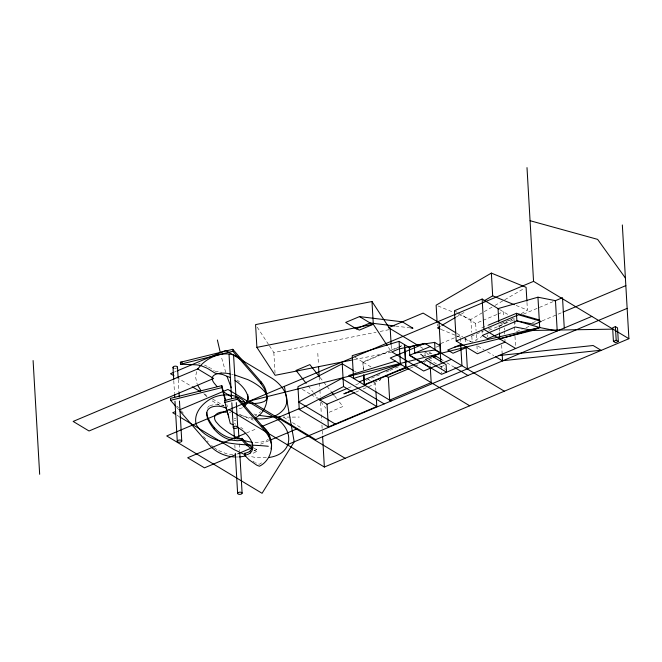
<?xml version="1.0" encoding="UTF-8"?>
<svg xmlns="http://www.w3.org/2000/svg" width="662" height="662" viewBox="0 0 662 662"><rect width="100%" height="100%" fill="white"/><g stroke="black" fill="none" stroke-linecap="round" stroke-linejoin="round"><path stroke-width="0.5" stroke-dasharray="3.31 2.48" d="M196.581 371.605L195.547 377.034L197.21 384.274M207.471 408.197L207.802 407.585M208.199 407.006L209.217 406.005M259.33 412.856L260.547 411.656M255.11 416.05L256.575 415.033M261.507 462.846L259.405 464.261A24.105 11.875 -3.3 0 1 256.575 463.168L255.929 462.862M456.151 317.065L465.055 311.893M458.658 314.425L470.864 319.423L483.343 312.183M484.228 311.661L494.034 305.968M494.919 305.455L503.832 300.275M504.725 299.754L524.321 288.367M464.666 339.093L472.18 342.171L481.977 336.478M498.908 326.647L513.158 318.364M521.176 313.705L527.415 310.081L526.96 302.17M254.134 450.855L256.724 449.407L256.831 451.352L251.502 454.058M209.837 405.583L215.771 404.317L223.797 405.533M242.466 407.742L237.989 409.182M174.313 372.094L176.216 371.291M354.89 357.257L362.834 362.031L397.754 347.318M398.698 346.921L403.423 344.927M363.653 369.206L363.248 362.28L397.225 347.964M398.168 347.567L402.893 345.572M458.005 312.836L475.664 323.453L482.118 320.731M483.045 320.342L496.889 314.508M497.807 314.119L503.343 311.785L503.633 316.841M440.71 343.603L460.189 335.386L460.305 337.413M436.159 347.145L438.972 345.961M481.845 327.897L487.455 325.53M348.088 388.056L351.894 386.451M355.701 384.845L359.507 383.24M366.169 380.435L375.685 376.421M376.637 376.024L381.395 374.013M386.153 372.011L389.008 370.811M389.959 370.406L401.379 365.59M422.315 356.768L430.879 353.16M471.187 336.172L483.665 330.917M488.291 328.964L493.165 326.912M500.637 323.759L513.116 318.505M523.377 314.177L553.97 301.284M488.986 330.305L514.829 319.415L515.21 326.043M246.595 432.931L257.055 428.521M373.889 382.595L380.807 379.682L376.935 381.13M431.856 358.167L426.353 360.351M410.051 368.221L413.824 366.632M414.768 366.235L419.485 364.249M424.21 362.255L426.096 361.46M355.535 392.202L359.334 390.605M363.132 388.999L375.478 383.795L375.884 390.721M532.339 322.866L535.806 321.409M516.476 331.712L522.177 329.312M525.984 327.707L529.782 326.101M542.153 320.896L562.121 312.472M329.113 412.302L342.949 406.468L337.223 399.227M441.099 366.74L444.425 365.333M260.53 444.219L269.078 440.619M422.613 361.411L424.557 360.691M422.48 361.791L425.385 360.707M269.409 345.779L273.845 352.556L376.09 332.25M380.137 331.447L389.248 329.635M354.112 359.623L391.573 352.184L388.246 347.103M266.422 457.715L255.689 457.541L248.697 456.044M292.248 417.11L299.298 417.06M290.436 417.101L283.079 417.06M255.027 442.448L261.747 441.976L266.074 440.652A9.144 4.502 -3.3 0 0 268.267 439.096M214.96 371.183L221.671 372.309M395.603 326.085L410.903 327.963M229.242 412.608L230.765 412.807M232.809 454.877L226.371 453.718L218.634 450.549M231.659 374.328L233.264 374.667M252.437 418.31L246.446 417.027L239.205 414.404M256.831 414.875L253.869 413.99M240.414 414.983L250.145 418.674A80.549 39.662 -3.3 0 1 253.215 420.188M516.145 305.463L527.415 310.081M438.004 305.96L453.023 312.116M441.198 329.477L456.217 335.634M457.152 336.015L460.909 337.554M204.508 365.085L207.189 366.351M220.074 405.541L211.666 400.568M234.456 423.49L235.755 424.168M254.713 462.217L255.309 462.548M208.522 367.071L210.475 368.213M499.81 309.659L508.639 314.971M454.471 310.71L457.119 312.307M456.664 333.267L462.837 336.983M463.723 337.512L470.79 341.757M477.848 346.011L484.03 349.726M487.563 351.845L493.736 355.568M420.287 346.789L422.935 348.377M429.117 352.101L432.65 354.22M441.48 359.532L443.242 360.591M446.776 362.718L454.72 367.493M424.913 351.886L429.324 354.542M423.812 356.23L419.485 353.624L423.771 356.313M428.736 359.309L438.55 365.209M439.328 365.681L445.509 369.396M363.248 362.28L371.903 367.484M354.484 371.167L356.23 372.218M368.486 379.591L370.232 380.642M373.732 382.744L375.478 383.795M302.352 389.372L310.279 394.138M311.165 394.668L317.338 398.383M283.659 417.308L288.963 420.494M292.496 422.621L300.44 427.404M176.638 377.39L191.525 386.343M203.797 393.725L208.174 396.356M212.552 398.996L223.946 405.839M177.135 415.355L178.881 416.406M211.087 368.593L211.708 368.982M254.125 461.869L253.008 461.133M214.256 447.735L217.136 449.721M213.627 370.248L214.289 370.703M240.711 427.304L242.995 429.075M237.277 380.154L238.403 381.055A80.549 39.662 -3.3 0 1 239.478 381.991M211.517 445.41L213.578 447.156M207.032 396.927L203.449 393.46M177.209 406.145L178.558 407.709M181.256 410.821L183.283 413.154M203.548 436.506L208.273 441.951M176.646 407.32L178.666 409.654M320.044 377.489L323.222 381.511M323.859 382.322L326.407 385.541M327.045 386.343L330.859 391.176M334.682 396.008L336.586 398.416M308.111 385.739L313.2 392.177M313.838 392.98L317.652 397.812M320.838 401.842L325.927 408.28M257.228 327.16L268.863 344.935M251.692 417.54L252.272 418.442M225.767 372.499L221.34 356.835M227.496 406.741L226.809 404.457M513.935 318.157L514.051 320.176M514.117 321.186L514.755 332.307M514.986 336.354L515.574 346.466M503.931 321.897L504.047 323.917M504.279 327.963L504.394 329.982M504.452 330.992L504.626 334.029M504.916 339.085L505.032 341.104M501.655 345.051L502.11 352.962M498.983 324.777L499.098 326.796M499.156 327.806L499.388 331.852M487.364 334.873L487.472 336.768M481.953 329.792L482.226 334.525M475.664 323.453L476.069 330.528M476.301 334.575L476.648 340.64M476.946 345.696L477.294 351.762M470.864 319.423L471.609 332.283M471.832 336.238L472.18 342.171M465.618 338.522L465.907 343.578M460.371 338.423L460.545 341.46M441.066 366.235L441.48 373.376M437.21 323.983L437.325 325.961M429.986 361.849L430.209 365.805M424.963 352.838L425.128 355.676M391.176 345.258L391.515 351.191M362.834 362.031L363.289 369.942M317.801 353.309L318.455 364.58M319.158 376.877L319.456 381.999M319.514 383.025L319.87 389.173M319.928 390.191L320.284 396.339M320.64 402.488L321.285 413.758M321.351 414.784L321.699 420.933M321.939 425.029L322.526 435.282M273.845 352.556L275.036 373.327M239.263 443.929L239.677 451.112M234.836 445.145L235.018 448.224M178.21 379.483L178.922 391.788M173.783 380.7L174.495 393.013M235.854 420.494A2.243 1.109 -3.3 0 1 234.158 420.312M234.207 418.591A2.243 1.109 -3.3 0 1 235.796 418.293M176.299 368.204A2.243 1.109 -3.3 0 1 174.619 368.353M198.567 363.231A24.171 11.899 -3.3 0 1 200.172 363.612M238.56 456.937A19.843 9.773 -3.3 0 1 236.955 456.987M256.831 451.352A24.105 11.875 -3.3 0 1 254.001 450.268M256.724 449.407A24.105 11.875 -3.3 0 1 253.894 448.315"/><path stroke-width="0.99" d="M271.552 445.013L271.13 448.869M269.268 437.077C269.508 432.518 265.619 429.1 262.541 426.287A75.369 37.113 -3.3 0 0 261.382 425.352M266.678 400.253L266.943 397.804M244.295 406.195C247.183 401.172 239.942 397.73 236.127 396.48C228.059 393.857 218.981 394.56 211.435 398.433C202.282 403.348 193.031 413.584 196.283 424.698C210.384 447.404 245.362 443.689 268.309 446.287M197.921 368.949C207.405 354.799 232.635 346.723 244.187 362.586M250.153 451.054L252.197 448.174L252.644 444.5M250.269 453.007C254.1 449.788 252.917 444.012 250.807 440.156A75.369 37.113 -3.3 0 0 248.796 436.961L247.985 435.927A80.549 39.662 -3.3 0 0 243.103 431.028L237.153 426.849M255.226 418.003C268.333 411.152 270.783 392.566 261.027 381.842L232.801 349.304L180.387 362.271L180.503 364.224L196.978 364.861A24.171 11.899 -3.3 0 1 201.794 365.995L207.297 368.304L215.076 373.136L222.564 374.485L229.979 377.414M526.902 301.177L526.1 287.333L491.369 273.1L436.126 305.19L437.094 322.005M440.114 326.383L437.441 327.938L440.255 329.088M441.893 325.348L455.257 317.586M483.765 301.02L492.677 295.84L514.275 304.694M353.607 370.646L342.237 363.802L297.941 386.716L299.257 409.464L328.344 426.965L376.794 406.542L375.942 391.705M299.257 409.464L343.545 386.55L376.794 406.542M173.361 372.499L170.498 373.699L174.007 375.809M177.168 370.894L225.709 350.438L270.675 377.481C281.002 383.464 292.43 397.308 283.882 409.149C277.146 417.474 265.528 419.824 255.333 418.665M410.903 327.963L412.947 328.211L402.347 321.84L359.507 316.593L345.672 322.427L356.264 328.799L359.458 330.081L373.302 324.248L371.986 301.5L255.573 324.62L256.881 347.368L275.152 375.304L353.103 359.822M356.264 328.799L370.108 322.965L394.585 325.961M175.604 411.516L172.749 412.716L175.38 414.296M179.41 409.91L227.951 389.455L272.926 416.506C294.507 427.693 294.946 454.149 268.474 457.558M498.933 309.129L482.159 299.042L454.471 310.71L456.217 341.038L477.41 353.781L505.098 342.113M622.338 224.964L628.9 338.704L533.555 281.358L166.725 435.952L262.069 493.298L294.201 441.827L284.387 386.368M439.916 345.564L434.611 342.378L414.313 345.514L409.315 347.624L409.753 355.204L441.529 374.32L461.944 365.722L460.661 343.479M504.32 391.209L424.863 343.421L390.257 358.001L469.706 405.789M430.159 346.607L409.397 355.353L430.581 368.097M488.391 325.133L516.451 313.308L539.265 319.953M359.325 381.875L400.849 364.373M456.217 341.038L518.512 314.789L541.326 321.426L534.408 324.347L516.89 320.888L482.284 335.477L487.58 338.663L515.268 326.995L532.778 330.446L613.012 329.146M299.547 408.512L278.611 417.333L315.691 439.634L627.154 308.368M319.539 400.088L347.136 388.453M554.789 300.945L562.518 297.685L564.264 328.013M245.652 433.329L187.677 457.756L204.459 467.852L235.821 454.637M261.804 426.518L280.812 418.508M461.522 344.223L447.678 350.057L452.974 353.243L466.818 347.409M433.585 357.439L436.184 356.346L433.271 357.43M385.747 375.809L388.346 377.373L409.108 368.618M318.215 398.913L327.036 404.217L354.584 392.607M563.072 312.075L625.838 285.62M451.352 359.35L423.663 371.018L391.879 351.903L398.805 348.982L424.863 343.421M237.716 453.834L252.925 447.429M270.03 440.213L297.594 428.604M287.283 444.748L591.82 316.403M615.403 326.614L612.64 327.781L613.426 341.427L615.544 342.701L618.316 341.534L617.53 327.889L615.403 326.614L616.198 340.26L618.316 341.534M613.426 341.427L616.198 340.26M229.019 409.704L324.363 467.041L628.9 338.704M421.644 361.775L406.145 367.559L364.563 385.027L363.992 375.139M399.227 370.48L406.973 367.584M365.308 385.466L343.859 393.816L351.605 390.919M399.07 341.344L352.242 355.66L353.558 378.407L400.378 364.092L399.07 341.344L404.366 344.53L405.674 367.278L364.15 384.779L363.579 374.891M395.553 361.187L348.725 375.503L391.101 400.99M516.451 313.308L516.89 320.888L539.704 327.533L557.214 330.983L555.468 300.656L537.949 297.205L498.047 308.6L498.809 321.74M180.503 364.224L232.908 351.257L261.142 383.795L264.651 389.297L266.985 397.233M225.759 400.849L221.811 385.656L170.448 398.367L170.564 400.32L175.968 406.542M170.564 400.32L221.927 387.609L221.811 385.656M250.178 451.054A9.458 4.659 -3.3 0 1 244.758 453.271L244.866 455.216A99.068 48.781 -3.3 0 0 249.293 459.974L256.682 465.121A24.105 11.875 -3.3 0 0 259.512 466.214C272.818 459.461 275.508 440.693 265.619 429.861L237.393 397.324L224.492 400.518L230.293 423.556L233.256 424.797M224.608 402.471L237.501 399.277L265.735 431.814L269.103 437.019L271.503 444.558M454.595 347.145L539.704 327.533L537.949 297.205M256.881 347.368L373.302 324.248L387.146 345.407M245.619 455.936L242.524 456.532A19.843 9.773 -3.3 0 1 239.363 456.888M252.627 447.694L246.512 443.168A99.068 48.781 -3.3 0 1 242.077 438.409L237.137 438.79L231.104 438.095A20.638 10.162 -3.3 0 1 228.647 437.458C219.379 434.371 212.154 426.543 207.992 417.896A71.595 35.26 -3.3 0 1 207.057 414.834L206.743 412.5M252.139 449.308L246.628 445.112A99.068 48.781 -3.3 0 1 242.193 440.362L237.253 440.735L231.22 440.048A20.638 10.162 -3.3 0 1 228.762 439.411C219.494 436.316 212.27 428.488 208.1 419.849A71.595 35.26 -3.3 0 1 207.165 416.787C203.871 405.152 219.172 404.432 226.371 408.247M431.972 356.139L446.097 364.63L446.536 372.209L425.343 359.474L440.346 353.144L435.05 349.966L414.751 353.103L414.313 345.514M498.594 355.577L593.127 345.506L601.005 350.239L502.359 360.749M180.387 362.271L182.364 362.213M280.249 417.019L266.811 416.398L258.503 415.256M226.33 412.36C218.319 410.49 209.854 416.084 217.575 423.539A71.595 35.26 -3.3 0 0 220.115 426.303C229.184 434.131 240.141 440.702 252.197 442.266M230.07 374.03C222.54 371.639 205.104 373.351 215.332 384.523A71.595 35.26 -3.3 0 0 217.186 386.616M234.886 375.056L247.894 379.657A80.549 39.662 -3.3 0 1 255.284 383.646L256.624 384.523A75.369 37.113 -3.3 0 1 260.29 387.27C263.584 390.257 269.26 395.305 266.025 400.08A9.144 4.502 -3.3 0 1 263.824 401.635C256.004 404.763 247.034 403.555 239.33 400.593M530.063 220.703L597.604 239.363L625.4 278.04M224.228 407.32L225.99 407.9M245.081 454.736L234.075 449.606L179.758 416.936M373.302 324.248L370.108 322.965L359.507 316.593M231.228 396.679L223.375 391.78M515.69 348.485L483.905 329.37L482.159 299.042M455.779 332.738L423.117 313.093L388.511 327.673L417.639 345.192M495.358 356.537L502.566 360.873L502.168 353.955M434.413 355.287L441.48 359.532M454.72 367.493L467.96 375.462M409.968 347.906L404.78 344.778L406.087 367.526M384.183 403.911L341.807 378.424L298.653 402.024L335.733 424.325M345.125 458.294L249.781 400.949L532.778 330.446L539.704 327.533L499.793 338.927L499.446 332.862M192.402 386.873L200.288 391.614M235.035 380.393L238.51 383.008A80.549 39.662 -3.3 0 1 243.393 387.899L244.204 388.942A75.369 37.113 -3.3 0 1 246.214 392.136C248.324 395.992 249.508 401.768 245.676 404.978A9.574 4.717 -3.3 0 1 244.046 406.013L243.93 404.06A9.574 4.717 -3.3 0 0 245.561 403.026L247.605 400.154L248.051 396.48M180.023 411.21L209.06 444.682C215.051 451.641 223.789 456.035 232.925 456.83A19.843 9.773 -3.3 0 0 236.152 456.987M319.407 376.686L309.857 364.605L296.022 370.439L306.2 383.323M331.497 391.978L334.045 395.197M200.818 390.381L197.582 385.168M243.93 404.06L244.443 404.813M371.986 301.5L390.257 329.436L391.118 344.273M231.278 387.758L226.992 376.372M228.44 415.711L228.787 416.936M227.736 413.179L228.084 414.462M225.163 400.278L221.927 387.609M227.025 410.556L227.38 411.88M226.305 407.817L226.669 409.199M220.363 352.829L217.384 339.995M247.729 394.436L247.936 395.471M252.321 442.464L252.528 443.49M527.002 167.618L533.555 281.358M491.369 273.1L492.677 295.84M466.081 346.607L467.364 368.85M439.005 322.651L440.751 352.978M439.783 343.992L440.834 362.188M434.611 342.378L435.05 349.966M430.267 366.798L431.185 382.619L389.653 400.121L388.346 377.373M342.237 363.802L343.545 386.55M327.036 404.217L328.344 426.965M318.571 366.624L319.101 375.851M320.4 398.392L320.524 400.444M322.593 436.308L324.363 467.041M265.619 429.861L265.735 431.814M261.027 381.842L261.142 383.795M242.077 438.409L242.193 440.362M237.393 397.324L237.501 399.277M238.32 427.511L238.965 438.798M239.793 453.164L242.102 493.173A2.243 1.109 -3.3 0 1 238.767 494.282A2.243 1.109 -3.3 0 1 238.709 492.371A2.243 1.109 -3.3 0 1 242.102 493.157M233.529 354.352L236.069 398.466M236.309 402.57L237.724 427.189A2.243 1.109 -3.3 0 1 234.389 428.306A2.243 1.109 -3.3 0 1 234.331 426.386A2.243 1.109 -3.3 0 1 237.724 427.172M232.801 349.304L232.908 351.257M233.835 427.702L234.48 438.989M235.316 453.354L237.617 493.364M229.044 354.542L231.584 398.656M231.824 402.761L233.239 427.387M214.322 427.429L214.438 429.381M177.499 367.17L178.095 377.431M178.98 392.814L179.22 396.919M179.452 401.023L181.76 441.033A2.243 1.109 -3.3 0 1 178.426 442.15A2.243 1.109 -3.3 0 1 178.368 440.23A2.243 1.109 -3.3 0 1 181.76 441.016M173.014 367.36L173.725 379.674M174.553 394.039L174.735 397.117M174.967 401.222L177.275 441.231M33.1 360.55L39.662 474.29M173.808 368.171A2.243 1.109 -3.3 0 1 173.502 366.657A2.243 1.109 -3.3 0 1 176.589 366.318A2.243 1.109 -3.3 0 1 177.11 367.807M250.286 453.007A9.458 4.659 -3.3 0 1 244.874 455.224M245.403 454.066A99.068 48.781 -3.3 0 1 244.758 453.271M197.723 368.924L73.143 421.429L89.031 430.987L213.619 378.482L197.723 368.924"/></g></svg>
